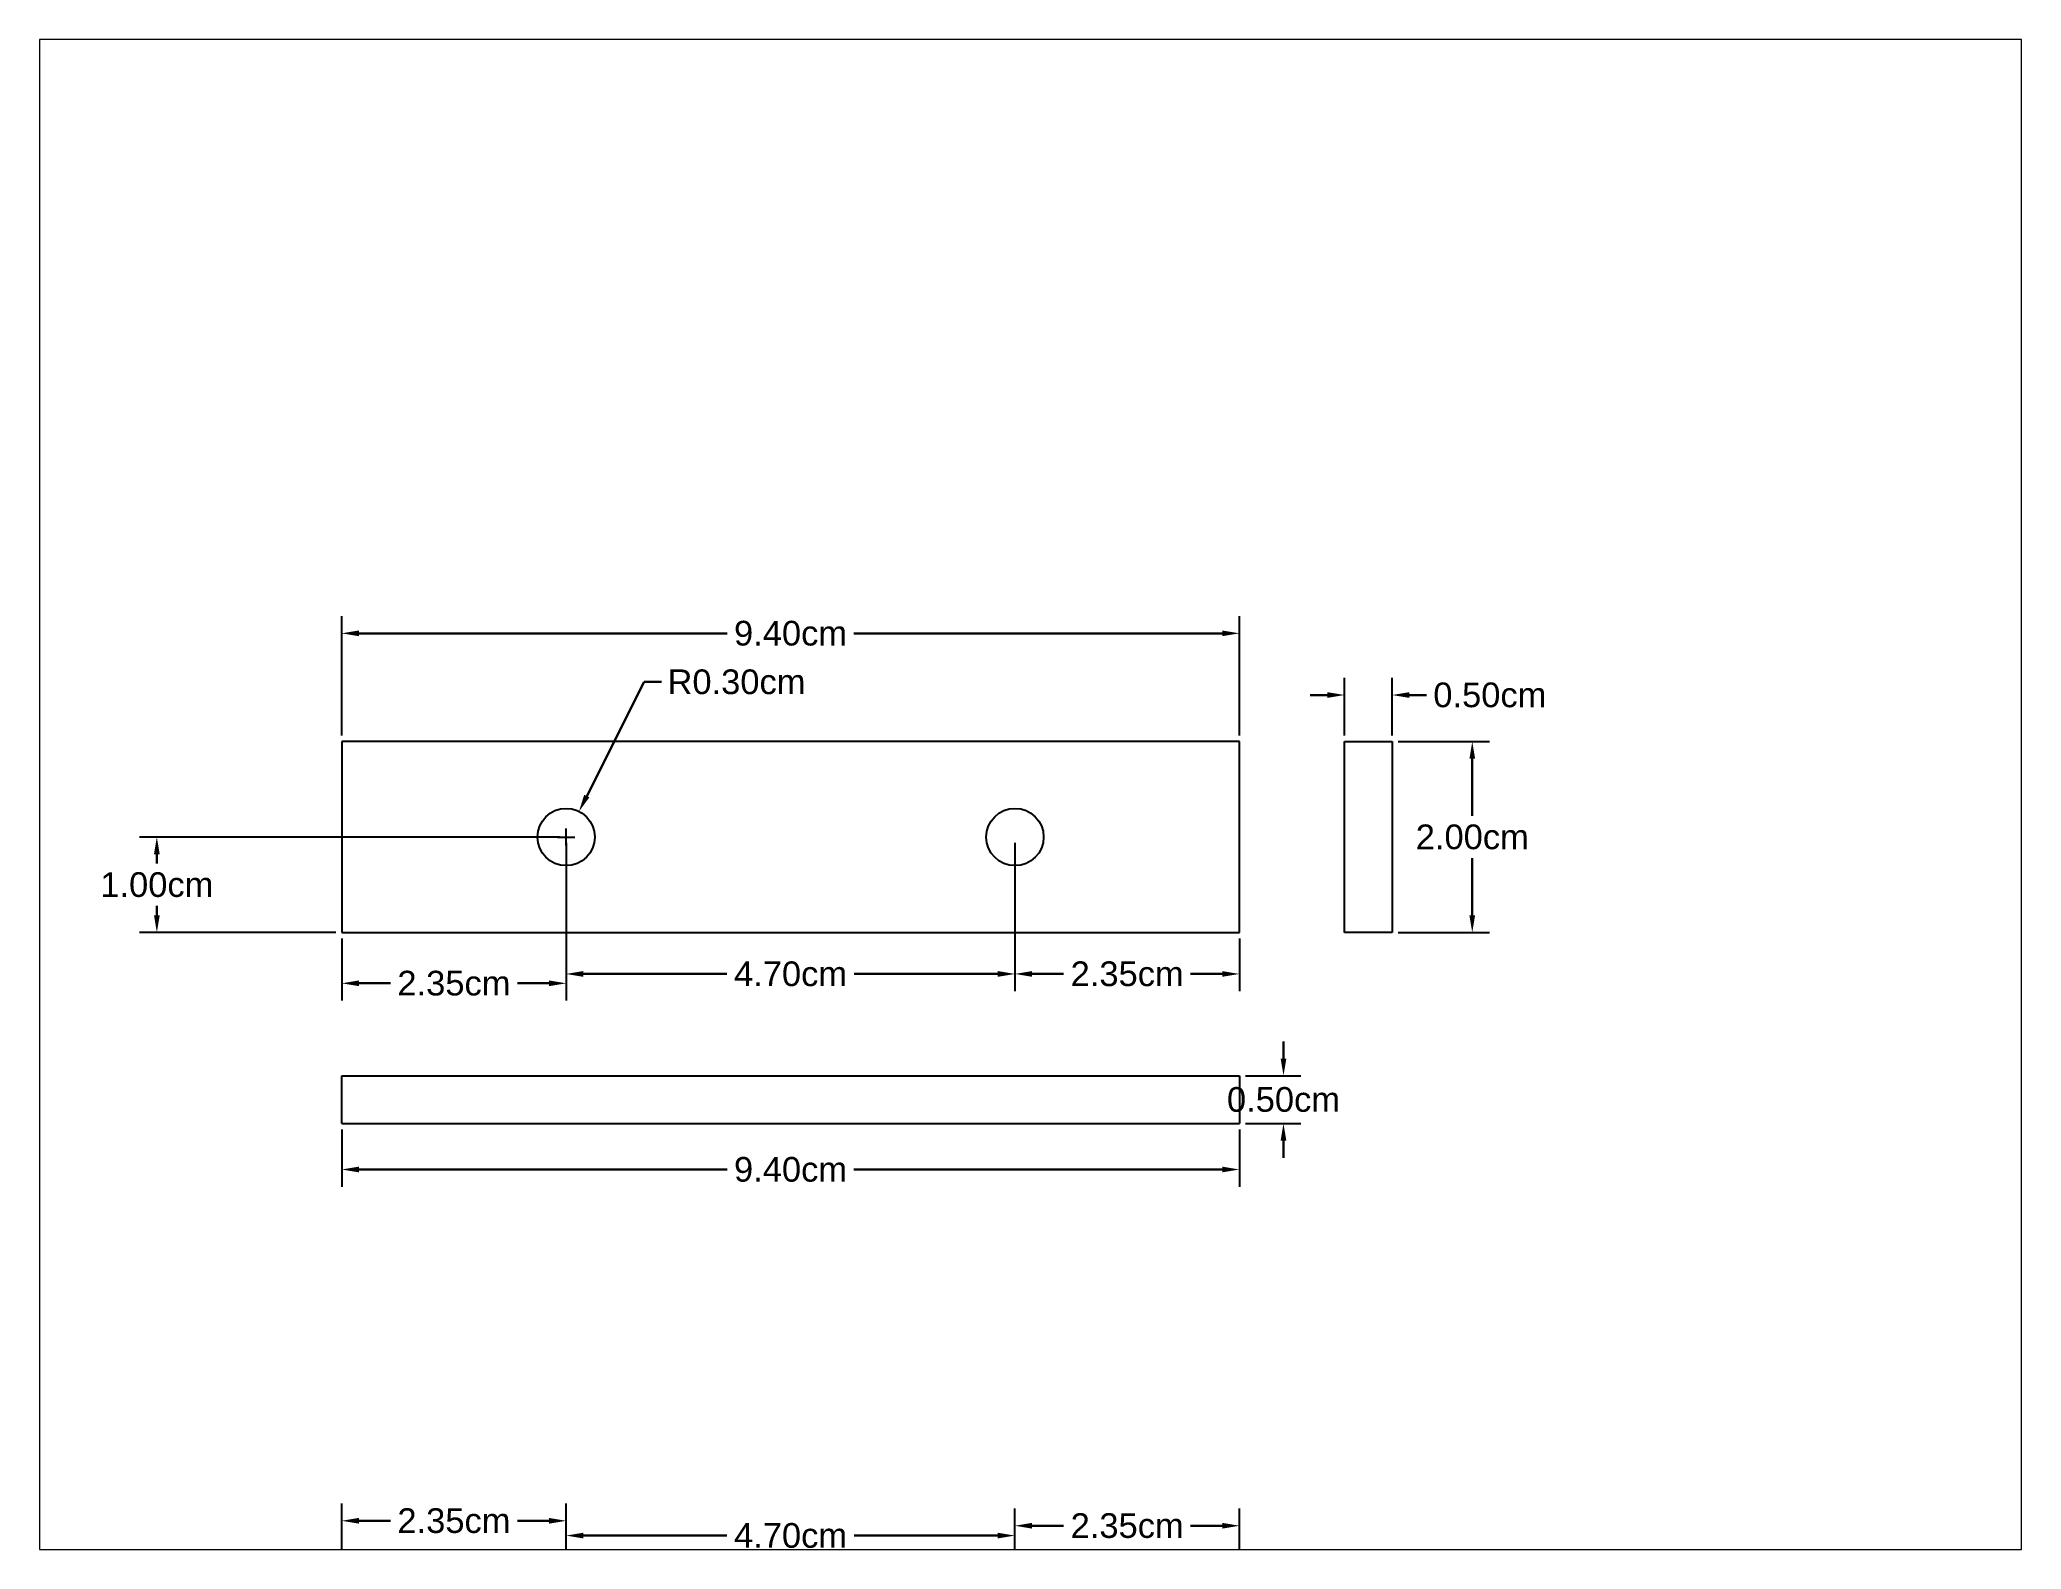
# Paper-space layout 'Layout2' of a CAD drawing. Header units: inches. Extents: x 1.05 to 9.45, y 0.8 to 7.2.
# The model-space entities are those that its viewports show. They can reach past a viewport. Long polylines and large blocks are cut down to what shows.
import ezdxf

# ---------------------------------------------------------------- set-up
doc = ezdxf.new("R2010")
doc.units = ezdxf.units.IN
doc.header["$MEASUREMENT"] = 0
doc.linetypes.add('HIDDEN', pattern=[0.375, 0.25, -0.125])
doc.layers.add('dim', color=250, linetype='Continuous')
doc.styles.get("Standard").update_dxf_attribs({"font": 'arial.ttf'})
doc.dimstyles.get("Standard").update_dxf_attribs({"dimtxt": 0.2585, "dimasz": 0.18, "dimexe": 0.18, "dimexo": 0.0625, "dimgap": 0.09, "dimtad": 0, "dimtih": 1, "dimtoh": 1, "dimzin": 0, "dimdsep": 46, "dimtxsty": 'Standard', "dimcen": 0.09, "dimazin": 0, "dimtfac": 1, "dimtofl": 0, "dimtmove": 0, "dimatfit": 3, "dimfxl": 1, "dimtolj": 1, "dimtzin": 0, "dimlwd": 30, "dimarcsym": 0})

# ---------------------------------------------------------------- blocks, each defined once
blk = doc.blocks.new('*D30')
at = {"layer": 'Defpoints', "color": 0, "lineweight": -3, "transparency": 16777216}
for p in [(77.35, 18.339), (77.35, 14.5), (75, 13.5)]:
    blk.add_point(p, dxfattribs=at)
at = {"layer": 'dim', "color": 0, "lineweight": -2, "transparency": 16777216}
for p, q in [((75, 13.562), (75, 18.519)), ((77.35, 14.562), (77.35, 18.519))]:
    blk.add_line(p, q, dxfattribs=at)
at = {"layer": 'dim', "color": 0, "lineweight": 30, "transparency": 16777216}
for p, q in [((75.18, 18.339), (75.51, 18.339)), ((77.17, 18.339), (76.84, 18.339))]:
    blk.add_line(p, q, dxfattribs=at)
at = {"layer": 'dim', "color": 0, "lineweight": -3, "transparency": 16777216}
for points in [[(75.18, 18.369), (75.18, 18.309), (75, 18.339)], [(77.17, 18.369), (77.17, 18.309), (77.35, 18.339)]]:
    blk.add_solid(points, dxfattribs=at)
at = {"layer": 'dim', "color": 0, "transparency": 16777216, "insert": (76.175, 18.339), "char_height": 0.2585, "attachment_point": 5}
blk.add_mtext('\\A1;2.35cm', dxfattribs=at)
blk = doc.blocks.new('*D31')
at = {"layer": 'Defpoints', "color": 0, "lineweight": -3, "transparency": 16777216}
for p in [(84.4, 18.287), (82.05, 14.5), (84.4, 13.5)]:
    blk.add_point(p, dxfattribs=at)
at = {"layer": 'dim', "color": 0, "lineweight": -2, "transparency": 16777216}
for p, q in [((82.05, 14.562), (82.05, 18.467)), ((84.4, 13.562), (84.4, 18.467))]:
    blk.add_line(p, q, dxfattribs=at)
at = {"layer": 'dim', "color": 0, "lineweight": 30, "transparency": 16777216}
for p, q in [((82.23, 18.287), (82.56, 18.287)), ((84.22, 18.287), (83.89, 18.287))]:
    blk.add_line(p, q, dxfattribs=at)
at = {"layer": 'dim', "color": 0, "lineweight": -3, "transparency": 16777216}
for points in [[(82.23, 18.317), (82.23, 18.257), (82.05, 18.287)], [(84.22, 18.317), (84.22, 18.257), (84.4, 18.287)]]:
    blk.add_solid(points, dxfattribs=at)
at = {"layer": 'dim', "color": 0, "transparency": 16777216, "insert": (83.225, 18.287), "char_height": 0.2585, "attachment_point": 5}
blk.add_mtext('\\A1;2.35cm', dxfattribs=at)
blk = doc.blocks.new('*D32')
at = {"layer": 'Defpoints', "color": 0, "lineweight": -3, "transparency": 16777216}
for p in [(82.05, 18.184), (77.35, 14.5), (82.05, 14.5)]:
    blk.add_point(p, dxfattribs=at)
at = {"layer": 'dim', "color": 0, "lineweight": -2, "transparency": 16777216}
for p, q in [((77.35, 14.562), (77.35, 18.364)), ((82.05, 14.562), (82.05, 18.364))]:
    blk.add_line(p, q, dxfattribs=at)
at = {"layer": 'dim', "color": 0, "lineweight": 30, "transparency": 16777216}
for p, q in [((77.53, 18.184), (79.032, 18.184)), ((81.87, 18.184), (80.368, 18.184))]:
    blk.add_line(p, q, dxfattribs=at)
at = {"layer": 'dim', "color": 0, "lineweight": -3, "transparency": 16777216}
for points in [[(77.53, 18.214), (77.53, 18.154), (77.35, 18.184)], [(81.87, 18.214), (81.87, 18.154), (82.05, 18.184)]]:
    blk.add_solid(points, dxfattribs=at)
at = {"layer": 'dim', "color": 0, "transparency": 16777216, "insert": (79.7, 18.184), "char_height": 0.2585, "attachment_point": 5}
blk.add_mtext('\\A1;4.70cm', dxfattribs=at)
blk = doc.blocks.new('*D39')
at = {"layer": 'Defpoints', "color": 0, "lineweight": -3, "transparency": 16777216}
for p in [(77.485, 25.768), (77.35, 25.5)]:
    blk.add_point(p, dxfattribs=at)
at = {"layer": 'dim', "color": 0, "lineweight": 30, "transparency": 16777216}
for p, q in [((78.167, 27.124), (77.566, 25.929)), ((78.347, 27.124), (78.167, 27.124))]:
    blk.add_line(p, q, dxfattribs=at)
at = {"layer": 'dim', "color": 0, "lineweight": -2, "transparency": 16777216}
for p, q in [((77.35, 25.41), (77.35, 25.59)), ((77.26, 25.5), (77.44, 25.5))]:
    blk.add_line(p, q, dxfattribs=at)
at = {"layer": 'dim', "color": 0, "lineweight": -3, "transparency": 16777216}
blk.add_solid([(77.539, 25.942), (77.593, 25.915), (77.485, 25.768)], dxfattribs=at)
at = {"layer": 'dim', "color": 0, "transparency": 16777216, "insert": (79.134, 27.124), "char_height": 0.2585, "attachment_point": 5}
blk.add_mtext('\\A1;R0.30cm', dxfattribs=at)
blk = doc.blocks.new('*D40')
at = {"layer": 'Defpoints', "color": 0, "lineweight": -3, "transparency": 16777216}
for p in [(84.4, 27.633), (75, 26.5), (84.4, 26.5)]:
    blk.add_point(p, dxfattribs=at)
at = {"layer": 'dim', "color": 0, "lineweight": -2, "transparency": 16777216}
for p, q in [((75, 26.562), (75, 27.813)), ((84.4, 26.562), (84.4, 27.813))]:
    blk.add_line(p, q, dxfattribs=at)
at = {"layer": 'dim', "color": 0, "lineweight": 30, "transparency": 16777216}
for p, q in [((75.18, 27.633), (79.037, 27.633)), ((84.22, 27.633), (80.363, 27.633))]:
    blk.add_line(p, q, dxfattribs=at)
at = {"layer": 'dim', "color": 0, "lineweight": -3, "transparency": 16777216}
for points in [[(75.18, 27.663), (75.18, 27.603), (75, 27.633)], [(84.22, 27.663), (84.22, 27.603), (84.4, 27.633)]]:
    blk.add_solid(points, dxfattribs=at)
at = {"layer": 'dim', "color": 0, "transparency": 16777216, "insert": (79.7, 27.633), "char_height": 0.2585, "attachment_point": 5}
blk.add_mtext('\\A1;9.40cm', dxfattribs=at)
blk = doc.blocks.new('*D41')
at = {"layer": 'Defpoints', "color": 0, "lineweight": -3, "transparency": 16777216}
for p in [(77.35, 25.5), (75, 24.5), (77.35, 23.968)]:
    blk.add_point(p, dxfattribs=at)
at = {"layer": 'dim', "color": 0, "lineweight": -2, "transparency": 16777216}
for p, q in [((77.35, 25.438), (77.35, 23.788)), ((75, 24.438), (75, 23.788))]:
    blk.add_line(p, q, dxfattribs=at)
at = {"layer": 'dim', "color": 0, "lineweight": 30, "transparency": 16777216}
for p, q in [((75.18, 23.968), (75.51, 23.968)), ((77.17, 23.968), (76.84, 23.968))]:
    blk.add_line(p, q, dxfattribs=at)
at = {"layer": 'dim', "color": 0, "lineweight": -3, "transparency": 16777216}
for points in [[(75.18, 23.998), (75.18, 23.938), (75, 23.968)], [(77.17, 23.998), (77.17, 23.938), (77.35, 23.968)]]:
    blk.add_solid(points, dxfattribs=at)
at = {"layer": 'dim', "color": 0, "transparency": 16777216, "insert": (76.175, 23.968), "char_height": 0.2585, "attachment_point": 5}
blk.add_mtext('\\A1;2.35cm', dxfattribs=at)
blk = doc.blocks.new('*D42')
at = {"layer": 'Defpoints', "color": 0, "lineweight": -3, "transparency": 16777216}
for p in [(82.05, 25.5), (84.4, 24.5), (84.4, 24.066)]:
    blk.add_point(p, dxfattribs=at)
at = {"layer": 'dim', "color": 0, "lineweight": -2, "transparency": 16777216}
for p, q in [((82.05, 25.438), (82.05, 23.886)), ((84.4, 24.438), (84.4, 23.886))]:
    blk.add_line(p, q, dxfattribs=at)
at = {"layer": 'dim', "color": 0, "lineweight": 30, "transparency": 16777216}
for p, q in [((82.23, 24.066), (82.56, 24.066)), ((84.22, 24.066), (83.89, 24.066))]:
    blk.add_line(p, q, dxfattribs=at)
at = {"layer": 'dim', "color": 0, "lineweight": -3, "transparency": 16777216}
for points in [[(82.23, 24.096), (82.23, 24.036), (82.05, 24.066)], [(84.22, 24.096), (84.22, 24.036), (84.4, 24.066)]]:
    blk.add_solid(points, dxfattribs=at)
at = {"layer": 'dim', "color": 0, "transparency": 16777216, "insert": (83.225, 24.066), "char_height": 0.2585, "attachment_point": 5}
blk.add_mtext('\\A1;2.35cm', dxfattribs=at)
blk = doc.blocks.new('*D43')
at = {"layer": 'Defpoints', "color": 0, "lineweight": -3, "transparency": 16777216}
for p in [(77.35, 25.5), (82.05, 25.5), (82.05, 24.066)]:
    blk.add_point(p, dxfattribs=at)
at = {"layer": 'dim', "color": 0, "lineweight": -2, "transparency": 16777216}
for p, q in [((77.35, 25.437), (77.35, 23.886)), ((82.05, 25.437), (82.05, 23.886))]:
    blk.add_line(p, q, dxfattribs=at)
at = {"layer": 'dim', "color": 0, "lineweight": 30, "transparency": 16777216}
for p, q in [((77.53, 24.066), (79.032, 24.066)), ((81.87, 24.066), (80.368, 24.066))]:
    blk.add_line(p, q, dxfattribs=at)
at = {"layer": 'dim', "color": 0, "lineweight": -3, "transparency": 16777216}
for points in [[(77.53, 24.096), (77.53, 24.036), (77.35, 24.066)], [(81.87, 24.096), (81.87, 24.036), (82.05, 24.066)]]:
    blk.add_solid(points, dxfattribs=at)
at = {"layer": 'dim', "color": 0, "transparency": 16777216, "insert": (79.7, 24.066), "char_height": 0.2585, "attachment_point": 5}
blk.add_mtext('\\A1;4.70cm', dxfattribs=at)
blk = doc.blocks.new('*D44')
at = {"layer": 'Defpoints', "color": 0, "lineweight": -3, "transparency": 16777216}
for p in [(77.35, 25.5), (73.064, 24.5), (75, 24.5)]:
    blk.add_point(p, dxfattribs=at)
at = {"layer": 'dim', "color": 0, "lineweight": -2, "transparency": 16777216}
for p, q in [((77.287, 25.5), (72.884, 25.5)), ((74.938, 24.5), (72.884, 24.5))]:
    blk.add_line(p, q, dxfattribs=at)
at = {"layer": 'dim', "color": 0, "lineweight": 30, "transparency": 16777216}
for p, q in [((73.064, 25.32), (73.064, 25.222)), ((73.064, 24.68), (73.064, 24.778))]:
    blk.add_line(p, q, dxfattribs=at)
at = {"layer": 'dim', "color": 0, "lineweight": -3, "transparency": 16777216}
for points in [[(73.034, 25.32), (73.094, 25.32), (73.064, 25.5)], [(73.034, 24.68), (73.094, 24.68), (73.064, 24.5)]]:
    blk.add_solid(points, dxfattribs=at)
at = {"layer": 'dim', "color": 0, "transparency": 16777216, "insert": (73.064, 25), "char_height": 0.2585, "attachment_point": 5}
blk.add_mtext('\\A1;1.00cm', dxfattribs=at)
blk = doc.blocks.new('*D45')
at = {"layer": 'Defpoints', "color": 0, "lineweight": -3, "transparency": 16777216}
for p in [(86, 26.987), (85.5, 26.5), (86, 26.5)]:
    blk.add_point(p, dxfattribs=at)
at = {"layer": 'dim', "color": 0, "lineweight": 30, "transparency": 16777216}
for p, q in [((85.32, 26.987), (85.14, 26.987)), ((86.18, 26.987), (86.36, 26.987))]:
    blk.add_line(p, q, dxfattribs=at)
at = {"layer": 'dim', "color": 0, "lineweight": -2, "transparency": 16777216}
for p, q in [((85.5, 26.562), (85.5, 27.167)), ((86, 26.562), (86, 27.167))]:
    blk.add_line(p, q, dxfattribs=at)
at = {"layer": 'dim', "color": 0, "lineweight": -3, "transparency": 16777216}
for points in [[(85.32, 27.017), (85.32, 26.957), (85.5, 26.987)], [(86.18, 27.017), (86.18, 26.957), (86, 26.987)]]:
    blk.add_solid(points, dxfattribs=at)
at = {"layer": 'dim', "color": 0, "transparency": 16777216, "insert": (87.023, 26.987), "char_height": 0.2585, "attachment_point": 5}
blk.add_mtext('\\A1;0.50cm', dxfattribs=at)
blk = doc.blocks.new('*D46')
at = {"layer": 'Defpoints', "color": 0, "lineweight": -3, "transparency": 16777216}
for p in [(86, 26.5), (86.839, 26.5), (86, 24.5)]:
    blk.add_point(p, dxfattribs=at)
at = {"layer": 'dim', "color": 0, "lineweight": -2, "transparency": 16777216}
for p, q in [((86.063, 26.5), (87.019, 26.5)), ((86.063, 24.5), (87.019, 24.5))]:
    blk.add_line(p, q, dxfattribs=at)
at = {"layer": 'dim', "color": 0, "lineweight": 30, "transparency": 16777216}
for p, q in [((86.839, 26.32), (86.839, 25.722)), ((86.839, 24.68), (86.839, 25.278))]:
    blk.add_line(p, q, dxfattribs=at)
at = {"layer": 'dim', "color": 0, "lineweight": -3, "transparency": 16777216}
for points in [[(86.809, 26.32), (86.869, 26.32), (86.839, 26.5)], [(86.809, 24.68), (86.869, 24.68), (86.839, 24.5)]]:
    blk.add_solid(points, dxfattribs=at)
at = {"layer": 'dim', "color": 0, "transparency": 16777216, "insert": (86.839, 25.5), "char_height": 0.2585, "attachment_point": 5}
blk.add_mtext('\\A1;2.00cm', dxfattribs=at)
blk = doc.blocks.new('*D47')
at = {"layer": 'Defpoints', "color": 0, "lineweight": -3, "transparency": 16777216}
for p in [(75, 22.5), (84.4, 22.5), (84.4, 22.018)]:
    blk.add_point(p, dxfattribs=at)
at = {"layer": 'dim', "color": 0, "lineweight": -2, "transparency": 16777216}
for p, q in [((75, 22.438), (75, 21.838)), ((84.4, 22.438), (84.4, 21.838))]:
    blk.add_line(p, q, dxfattribs=at)
at = {"layer": 'dim', "color": 0, "lineweight": 30, "transparency": 16777216}
for p, q in [((75.18, 22.018), (79.037, 22.018)), ((84.22, 22.018), (80.363, 22.018))]:
    blk.add_line(p, q, dxfattribs=at)
at = {"layer": 'dim', "color": 0, "lineweight": -3, "transparency": 16777216}
for points in [[(75.18, 22.048), (75.18, 21.988), (75, 22.018)], [(84.22, 22.048), (84.22, 21.988), (84.4, 22.018)]]:
    blk.add_solid(points, dxfattribs=at)
at = {"layer": 'dim', "color": 0, "transparency": 16777216, "insert": (79.7, 22.018), "char_height": 0.2585, "attachment_point": 5}
blk.add_mtext('\\A1;9.40cm', dxfattribs=at)
blk = doc.blocks.new('*D48')
at = {"layer": 'Defpoints', "color": 0, "lineweight": -3, "transparency": 16777216}
for p in [(84.4, 23), (84.4, 22.5), (84.862, 22.5)]:
    blk.add_point(p, dxfattribs=at)
at = {"layer": 'dim', "color": 0, "lineweight": 30, "transparency": 16777216}
for p, q in [((84.862, 23.18), (84.862, 23.36)), ((84.862, 22.32), (84.862, 22.14))]:
    blk.add_line(p, q, dxfattribs=at)
at = {"layer": 'dim', "color": 0, "lineweight": -2, "transparency": 16777216}
for p, q in [((84.463, 23), (85.042, 23)), ((84.463, 22.5), (85.042, 22.5))]:
    blk.add_line(p, q, dxfattribs=at)
at = {"layer": 'dim', "color": 0, "lineweight": -3, "transparency": 16777216}
for points in [[(84.832, 23.18), (84.892, 23.18), (84.862, 23)], [(84.832, 22.32), (84.892, 22.32), (84.862, 22.5)]]:
    blk.add_solid(points, dxfattribs=at)
at = {"layer": 'dim', "color": 0, "transparency": 16777216, "insert": (84.862, 22.75), "char_height": 0.2585, "attachment_point": 5}
blk.add_mtext('\\A1;0.50cm', dxfattribs=at)

msp = doc.modelspace()

# ---------------------------------------------------------------- linework, layer by layer
for p, q in [((84.4, 26.5), (75, 26.5)), ((75, 26.5), (75, 24.5)), ((84.4, 24.5), (84.4, 26.5)), ((85.5, 26.5), (86, 26.5)), ((85.5, 24.5), (85.5, 26.5)), ((86, 26.5), (86, 24.5)), ((75, 24.5), (84.4, 24.5)), ((86, 24.5), (85.5, 24.5)), ((75, 22.5), (75, 23)), ((75, 23), (84.4, 23)), ((84.4, 23), (84.4, 22.5)), ((75, 22.5), (84.4, 22.5))]:
    msp.add_line(p, q)
for centre in [(77.35, 25.5), (82.05, 25.5)]:
    msp.add_circle(centre, 0.3)

# ---------------------------------------------------------------- dimensions: what is measured, and where the dimension line sits
at = {"layer": 'dim'}
for base, p1, p2, picture, middle in [((84.4, 27.633), (75, 26.5), (84.4, 26.5), '*D40', (79.7, 27.633)), ((86, 26.987), (85.5, 26.5), (86, 26.5), '*D45', (87.023, 26.987)), ((77.35, 23.968), (75, 24.5), (77.35, 25.5), '*D41', (76.175, 23.968)), ((82.05, 24.066), (77.35, 25.5), (82.05, 25.5), '*D43', (79.7, 24.066)), ((84.4, 24.066), (82.05, 25.5), (84.4, 24.5), '*D42', (83.225, 24.066)), ((84.4, 22.018), (75, 22.5), (84.4, 22.5), '*D47', (79.7, 22.018)), ((77.35, 18.339), (75, 13.5), (77.35, 14.5), '*D30', (76.175, 18.339)), ((82.05, 18.184), (77.35, 14.5), (82.05, 14.5), '*D32', (79.7, 18.184)), ((84.4, 18.287), (82.05, 14.5), (84.4, 13.5), '*D31', (83.225, 18.287))]:
    dim = msp.add_linear_dim(base=base, p1=p1, p2=p2, dimstyle='Standard', override={"dimpost": 'cm'}, dxfattribs=at)
    dim.commit()
    dim.dimension.update_dxf_attribs({"geometry": picture, "text_midpoint": middle})
dim = msp.add_radius_dim(center=(77.35, 25.5), mpoint=(77.485, 25.768), dimstyle='Standard', override={"dimpost": 'cm'}, dxfattribs=at)
dim.commit()
dim.dimension.update_dxf_attribs({"geometry": '*D39', "text_midpoint": (79.134, 27.124), "dimtype": 164})
for base, p1, p2, picture, middle in [((86.839, 26.5), (86, 24.5), (86, 26.5), '*D46', (86.839, 25.5)), ((73.064, 24.5), (77.35, 25.5), (75, 24.5), '*D44', (73.064, 25)), ((84.862, 22.5), (84.4, 23), (84.4, 22.5), '*D48', (84.862, 22.75))]:
    dim = msp.add_linear_dim(base=base, p1=p1, p2=p2, angle=90, dimstyle='Standard', override={"dimpost": 'cm'}, dxfattribs=at)
    dim.commit()
    dim.dimension.update_dxf_attribs({"geometry": picture, "text_midpoint": middle})

psp = doc.layouts.new('Layout2')

# ---------------------------------------------------------------- viewports
at = {"layer": '0', "linetype": 'HIDDEN', "lineweight": -3, "view_target_point": (82.2128, 25.9453)}
psp.add_viewport(center=(5.25, 4), size=(8.4, 6.4), view_center_point=(0, 0), view_height=15.811318, dxfattribs=at)

doc.saveas('drawing.dxf')
